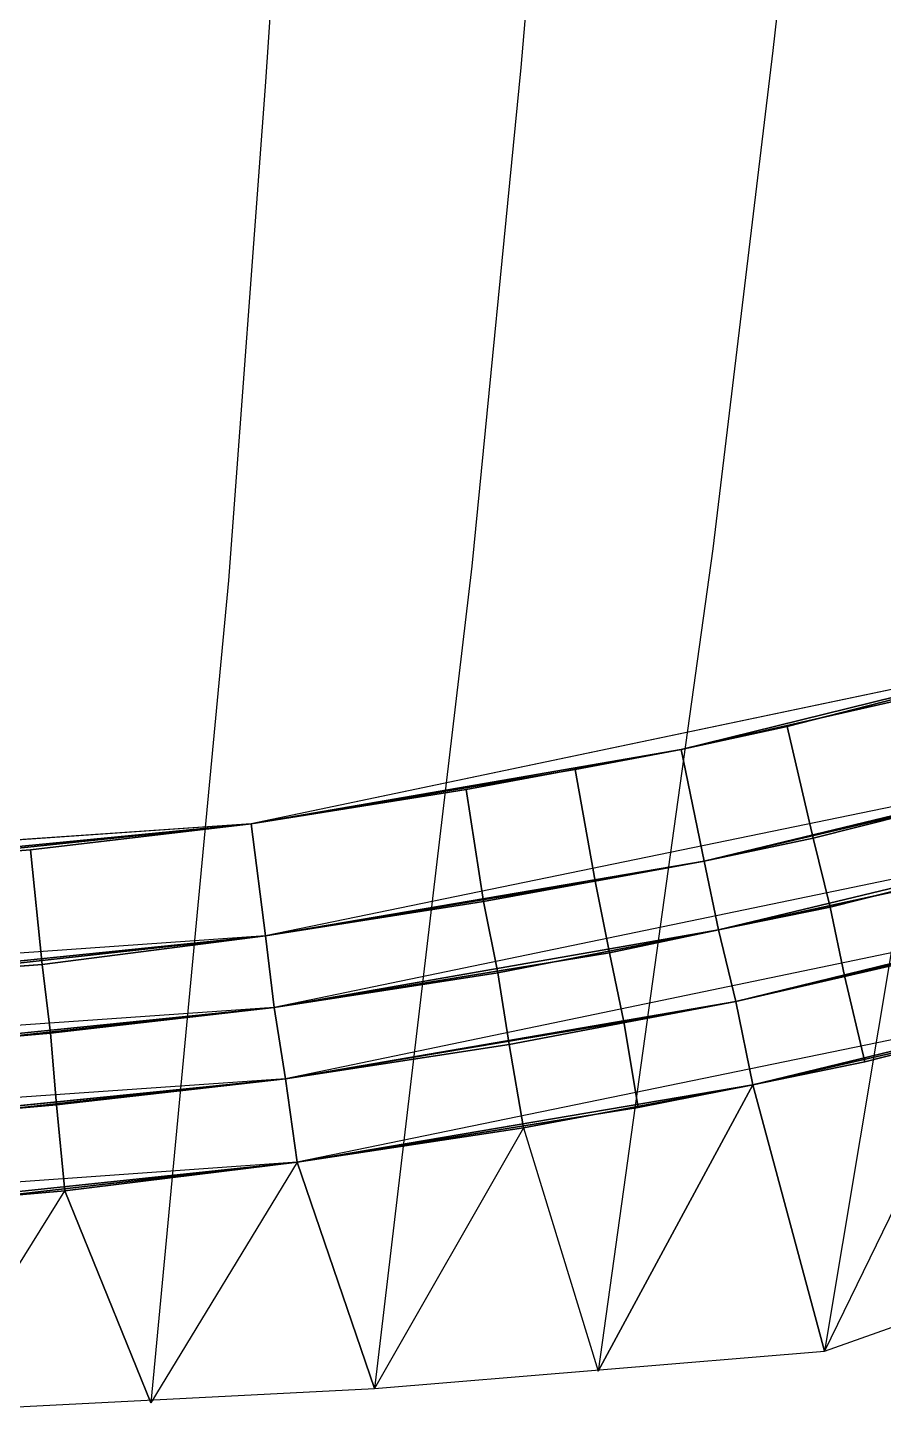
# Model space of a CAD drawing. Extents: x -24.1 to 24.1, y -24.4 to 24.4.
# Drawn here: x 2.29 to 5.275, y -24.32 to -19.491 of the extents above; entities that cross this region are included whole.
import ezdxf

# ---------------------------------------------------------------- set-up
doc = ezdxf.new("R2010")
doc.units = 0
doc.header["$MEASUREMENT"] = 0
for name, color, linetype in [('Concrete bases crown', 7, 'CONTINUOUS'), ('Concrete bases crown bottom', 7, 'CONTINUOUS'), ('Concrete bases crown side1', 7, 'CONTINUOUS'), ('Concrete bases crown side2', 7, 'CONTINUOUS'), ('Concrete bases crown side3', 7, 'CONTINUOUS'), ('Concrete bases crown side4', 7, 'CONTINUOUS'), ('Concrete bases crown top', 7, 'CONTINUOUS'), ('FEA1', 7, 'CONTINUOUS'), ('Mappers', 7, 'CONTINUOUS'), ('SupportsSph', 7, 'CONTINUOUS'), ('TendonPoints1', 7, 'CONTINUOUS'), ('Tendons 1 internal', 7, 'CONTINUOUS'), ('Tendons 2 external', 7, 'CONTINUOUS'), ('Tendons 3 middle', 7, 'CONTINUOUS'), ('UpperTendons', 7, 'CONTINUOUS'), ('UpperTendons Crown', 7, 'CONTINUOUS')]:
    doc.layers.add(name, color=color, linetype=linetype)

msp = doc.modelspace()

# ---------------------------------------------------------------- linework, layer by layer
at = {"layer": 'Concrete bases crown'}
for points in [[(6.07, -21.64, 58.95), (3.07, -22.27, 58.95), (4.57, -22.01, 57.86)], [(6.07, -21.64, 58.95), (4.57, -22.01, 57.86), (4.94, -21.93, 57.58)], [(4.57, -22.01, 54.58), (6.07, -21.64, 54.58), (5.32, -21.84, 55.13)], [(3.07, -22.27, 58.95), (4.2, -22.08, 57.58), (4.57, -22.01, 57.86)], [(3.07, -22.27, 54.58), (4.57, -22.01, 54.58), (3.82, -22.15, 55.13)], [(6.18, -22.03, 58.95), (3.12, -22.66, 58.95), (4.65, -22.4, 57.86)], [(6.18, -22.03, 58.95), (3.12, -22.66, 58.95), (4.65, -22.4, 57.86)], [(6.18, -22.03, 58.95), (4.65, -22.4, 57.86), (5.03, -22.32, 57.58)], [(6.18, -22.03, 58.95), (4.65, -22.4, 57.86), (5.03, -22.32, 57.58)], [(4.65, -22.4, 54.58), (6.18, -22.03, 54.58), (5.42, -22.22, 55.13)], [(4.65, -22.4, 54.58), (6.18, -22.03, 54.58), (5.42, -22.22, 55.13)], [(3.07, -22.27, 58.95), (0, -22.48, 58.95), (1.53, -22.42, 57.86)], [(3.07, -22.27, 58.95), (1.53, -22.42, 57.86), (1.91, -22.39, 57.58)], [(1.53, -22.42, 54.58), (3.07, -22.27, 54.58), (2.3, -22.36, 55.13)], [(6.24, -22.27, 58.95), (3.15, -22.91, 58.95), (4.7, -22.64, 57.86)], [(6.24, -22.27, 58.95), (3.15, -22.91, 58.95), (4.7, -22.64, 57.86)], [(6.24, -22.27, 58.95), (4.7, -22.64, 57.86), (5.09, -22.56, 57.58)], [(6.24, -22.27, 58.95), (4.7, -22.64, 57.86), (5.09, -22.56, 57.58)], [(4.7, -22.64, 54.58), (6.24, -22.27, 54.58), (5.48, -22.47, 55.13)], [(4.7, -22.64, 54.58), (6.24, -22.27, 54.58), (5.48, -22.47, 55.13)], [(3.12, -22.66, 58.95), (4.27, -22.47, 57.58), (4.65, -22.4, 57.86)], [(3.12, -22.66, 58.95), (4.27, -22.47, 57.58), (4.65, -22.4, 57.86)], [(3.12, -22.66, 54.58), (4.65, -22.4, 54.58), (3.88, -22.54, 55.13)], [(3.12, -22.66, 54.58), (4.65, -22.4, 54.58), (3.88, -22.54, 55.13)], [(6.31, -22.51, 58.95), (3.19, -23.16, 58.95), (4.76, -22.89, 57.86)], [(6.31, -22.51, 58.95), (3.19, -23.16, 58.95), (4.76, -22.89, 57.86)], [(6.31, -22.51, 58.95), (4.76, -22.89, 57.86), (5.14, -22.8, 57.58)], [(6.31, -22.51, 58.95), (4.76, -22.89, 57.86), (5.14, -22.8, 57.58)], [(4.76, -22.89, 54.58), (6.31, -22.51, 54.58), (5.54, -22.71, 55.13)], [(4.76, -22.89, 54.58), (6.31, -22.51, 54.58), (5.54, -22.71, 55.13)], [(3.15, -22.91, 58.95), (4.32, -22.72, 57.58), (4.7, -22.64, 57.86)], [(3.15, -22.91, 58.95), (4.32, -22.72, 57.58), (4.7, -22.64, 57.86)], [(3.15, -22.91, 54.58), (4.7, -22.64, 54.58), (3.93, -22.79, 55.13)], [(3.15, -22.91, 54.58), (4.7, -22.64, 54.58), (3.93, -22.79, 55.13)], [(3.12, -22.66, 58.95), (0, -22.88, 58.95), (1.56, -22.82, 57.86)], [(3.12, -22.66, 58.95), (0, -22.88, 58.95), (1.56, -22.82, 57.86)], [(3.12, -22.66, 58.95), (1.56, -22.82, 57.86), (1.95, -22.79, 57.58)], [(3.12, -22.66, 58.95), (1.56, -22.82, 57.86), (1.95, -22.79, 57.58)], [(1.56, -22.82, 54.58), (3.12, -22.66, 54.58), (2.34, -22.76, 55.13)], [(1.56, -22.82, 54.58), (3.12, -22.66, 54.58), (2.34, -22.76, 55.13)], [(6.39, -22.8, 58.95), (3.23, -23.45, 58.95), (4.82, -23.18, 57.86)], [(6.39, -22.8, 58.95), (4.82, -23.18, 57.86), (5.21, -23.1, 57.58)], [(4.82, -23.18, 54.58), (6.39, -22.8, 54.58), (5.61, -23, 55.13)], [(3.19, -23.16, 58.95), (4.37, -22.96, 57.58), (4.76, -22.89, 57.86)], [(3.19, -23.16, 58.95), (4.37, -22.96, 57.58), (4.76, -22.89, 57.86)], [(3.19, -23.16, 54.58), (4.76, -22.89, 54.58), (3.97, -23.04, 55.13)], [(3.19, -23.16, 54.58), (4.76, -22.89, 54.58), (3.97, -23.04, 55.13)], [(3.15, -22.91, 58.95), (0, -23.13, 58.95), (1.58, -23.07, 57.86)], [(3.15, -22.91, 58.95), (0, -23.13, 58.95), (1.58, -23.07, 57.86)], [(3.15, -22.91, 58.95), (1.58, -23.07, 57.86), (1.97, -23.04, 57.58)], [(3.15, -22.91, 58.95), (1.58, -23.07, 57.86), (1.97, -23.04, 57.58)], [(1.58, -23.07, 54.58), (3.15, -22.91, 54.58), (2.37, -23, 55.13)], [(1.58, -23.07, 54.58), (3.15, -22.91, 54.58), (2.37, -23, 55.13)], [(3.19, -23.16, 58.95), (0.01, -23.38, 58.95), (1.6, -23.32, 57.86)], [(3.19, -23.16, 58.95), (0.01, -23.38, 58.95), (1.6, -23.32, 57.86)], [(3.19, -23.16, 58.95), (1.6, -23.32, 57.86), (1.99, -23.29, 57.58)], [(3.19, -23.16, 58.95), (1.6, -23.32, 57.86), (1.99, -23.29, 57.58)], [(1.6, -23.32, 54.58), (3.19, -23.16, 54.58), (2.39, -23.25, 55.13)], [(1.6, -23.32, 54.58), (3.19, -23.16, 54.58), (2.39, -23.25, 55.13)], [(3.23, -23.45, 58.95), (4.42, -23.26, 57.58), (4.82, -23.18, 57.86)], [(3.23, -23.45, 54.58), (4.82, -23.18, 54.58), (4.02, -23.33, 55.13)], [(3.23, -23.45, 58.95), (0.01, -23.68, 58.95), (1.62, -23.62, 57.86)], [(3.23, -23.45, 58.95), (1.62, -23.62, 57.86), (2.01, -23.59, 57.58)], [(1.62, -23.62, 54.58), (3.23, -23.45, 54.58), (2.42, -23.55, 55.13)]]:
    msp.add_3dface(points, dxfattribs=at)
at = {"layer": 'Concrete bases crown bottom'}
for points in [[(6.07, -21.64, 58.95), (4.94, -21.93, 57.58), (6.07, -21.64, 56.77), (7.17, -21.3, 57.58)], [(5.32, -21.84, 56.22), (4.57, -22.01, 55.67), (5.32, -21.84, 55.13), (6.07, -21.64, 55.67)], [(4.94, -21.93, 57.58), (4.57, -22.01, 57.13), (5.32, -21.84, 56.22), (6.07, -21.64, 56.77)], [(6.18, -22.03, 58.95), (5.03, -22.32, 57.58), (6.18, -22.03, 56.77), (7.29, -21.68, 57.58)], [(4.57, -22.01, 55.67), (3.82, -22.15, 55.13), (4.57, -22.01, 54.58), (5.32, -21.84, 55.13)], [(5.32, -21.84, 56.22), (4.57, -22.01, 57.13), (3.82, -22.15, 56.22), (4.57, -22.01, 55.67)], [(6.24, -22.27, 58.95), (5.09, -22.56, 57.58), (6.24, -22.27, 56.77), (7.37, -21.92, 57.58)], [(4.94, -21.93, 57.58), (4.57, -22.01, 57.86), (4.2, -22.08, 57.58), (4.57, -22.01, 57.13)], [(3.82, -22.15, 56.22), (3.07, -22.27, 55.67), (3.82, -22.15, 55.13), (4.57, -22.01, 55.67)], [(4.57, -22.01, 57.13), (4.2, -22.08, 57.58), (3.07, -22.27, 56.77), (3.82, -22.15, 56.22)], [(5.42, -22.22, 56.22), (4.65, -22.4, 55.67), (5.42, -22.22, 55.13), (6.18, -22.03, 55.67)], [(5.03, -22.32, 57.58), (4.65, -22.4, 57.13), (5.42, -22.22, 56.22), (6.18, -22.03, 56.77)], [(3.07, -22.27, 58.95), (1.91, -22.39, 57.58), (3.07, -22.27, 56.77), (4.2, -22.08, 57.58)], [(3.07, -22.27, 55.67), (2.3, -22.36, 55.13), (3.07, -22.27, 54.58), (3.82, -22.15, 55.13)], [(3.07, -22.27, 56.77), (2.3, -22.36, 56.22), (3.07, -22.27, 55.67), (3.82, -22.15, 56.22)], [(6.31, -22.51, 58.95), (5.14, -22.8, 57.58), (6.31, -22.51, 56.77), (7.45, -22.16, 57.58)], [(4.65, -22.4, 55.67), (3.88, -22.54, 55.13), (4.65, -22.4, 54.58), (5.42, -22.22, 55.13)], [(5.42, -22.22, 56.22), (4.65, -22.4, 57.13), (3.88, -22.54, 56.22), (4.65, -22.4, 55.67)], [(2.3, -22.36, 56.22), (1.53, -22.42, 55.67), (2.3, -22.36, 55.13), (3.07, -22.27, 55.67)], [(3.07, -22.27, 56.77), (1.91, -22.39, 57.58), (1.53, -22.42, 57.13), (2.3, -22.36, 56.22)], [(5.48, -22.47, 56.22), (4.7, -22.64, 55.67), (5.48, -22.47, 55.13), (6.24, -22.27, 55.67)], [(5.09, -22.56, 57.58), (4.7, -22.64, 57.13), (5.48, -22.47, 56.22), (6.24, -22.27, 56.77)], [(1.53, -22.42, 55.67), (0.76, -22.46, 55.13), (1.53, -22.42, 54.58), (2.3, -22.36, 55.13)], [(2.3, -22.36, 56.22), (1.53, -22.42, 57.13), (0.76, -22.46, 56.22), (1.53, -22.42, 55.67)], [(5.03, -22.32, 57.58), (4.65, -22.4, 57.86), (4.27, -22.47, 57.58), (4.65, -22.4, 57.13)], [(3.88, -22.54, 56.22), (3.12, -22.66, 55.67), (3.88, -22.54, 55.13), (4.65, -22.4, 55.67)], [(4.65, -22.4, 57.13), (4.27, -22.47, 57.58), (3.12, -22.66, 56.77), (3.88, -22.54, 56.22)], [(3.12, -22.66, 58.95), (1.95, -22.79, 57.58), (3.12, -22.66, 56.77), (4.27, -22.47, 57.58)], [(4.7, -22.64, 55.67), (3.93, -22.79, 55.13), (4.7, -22.64, 54.58), (5.48, -22.47, 55.13)], [(5.48, -22.47, 56.22), (4.7, -22.64, 57.13), (3.93, -22.79, 56.22), (4.7, -22.64, 55.67)], [(3.12, -22.66, 55.67), (2.34, -22.76, 55.13), (3.12, -22.66, 54.58), (3.88, -22.54, 55.13)], [(3.12, -22.66, 56.77), (2.34, -22.76, 56.22), (3.12, -22.66, 55.67), (3.88, -22.54, 56.22)], [(5.54, -22.71, 56.22), (4.76, -22.89, 55.67), (5.54, -22.71, 55.13), (6.31, -22.51, 55.67)], [(5.14, -22.8, 57.58), (4.76, -22.89, 57.13), (5.54, -22.71, 56.22), (6.31, -22.51, 56.77)], [(5.09, -22.56, 57.58), (4.7, -22.64, 57.86), (4.32, -22.72, 57.58), (4.7, -22.64, 57.13)], [(3.93, -22.79, 56.22), (3.15, -22.91, 55.67), (3.93, -22.79, 55.13), (4.7, -22.64, 55.67)], [(4.7, -22.64, 57.13), (4.32, -22.72, 57.58), (3.15, -22.91, 56.77), (3.93, -22.79, 56.22)], [(2.34, -22.76, 56.22), (1.56, -22.82, 55.67), (2.34, -22.76, 55.13), (3.12, -22.66, 55.67)], [(3.12, -22.66, 56.77), (1.95, -22.79, 57.58), (1.56, -22.82, 57.13), (2.34, -22.76, 56.22)], [(3.15, -22.91, 58.95), (1.97, -23.04, 57.58), (3.15, -22.91, 56.77), (4.32, -22.72, 57.58)], [(4.76, -22.89, 55.67), (3.97, -23.04, 55.13), (4.76, -22.89, 54.58), (5.54, -22.71, 55.13)], [(5.54, -22.71, 56.22), (4.76, -22.89, 57.13), (3.97, -23.04, 56.22), (4.76, -22.89, 55.67)], [(1.56, -22.82, 55.67), (0.78, -22.86, 55.13), (1.56, -22.82, 54.58), (2.34, -22.76, 55.13)], [(2.34, -22.76, 56.22), (1.56, -22.82, 57.13), (0.78, -22.86, 56.22), (1.56, -22.82, 55.67)], [(3.15, -22.91, 55.67), (2.37, -23, 55.13), (3.15, -22.91, 54.58), (3.93, -22.79, 55.13)], [(3.15, -22.91, 56.77), (2.37, -23, 56.22), (3.15, -22.91, 55.67), (3.93, -22.79, 56.22)], [(5.14, -22.8, 57.58), (4.76, -22.89, 57.86), (4.37, -22.96, 57.58), (4.76, -22.89, 57.13)], [(3.97, -23.04, 56.22), (3.19, -23.16, 55.67), (3.97, -23.04, 55.13), (4.76, -22.89, 55.67)], [(4.76, -22.89, 57.13), (4.37, -22.96, 57.58), (3.19, -23.16, 56.77), (3.97, -23.04, 56.22)], [(2.37, -23, 56.22), (1.58, -23.07, 55.67), (2.37, -23, 55.13), (3.15, -22.91, 55.67)], [(3.15, -22.91, 56.77), (1.97, -23.04, 57.58), (1.58, -23.07, 57.13), (2.37, -23, 56.22)], [(3.19, -23.16, 58.95), (1.99, -23.29, 57.58), (3.19, -23.16, 56.77), (4.37, -22.96, 57.58)], [(1.58, -23.07, 55.67), (0.79, -23.11, 55.13), (1.58, -23.07, 54.58), (2.37, -23, 55.13)], [(2.37, -23, 56.22), (1.58, -23.07, 57.13), (0.79, -23.11, 56.22), (1.58, -23.07, 55.67)], [(3.19, -23.16, 55.67), (2.39, -23.25, 55.13), (3.19, -23.16, 54.58), (3.97, -23.04, 55.13)], [(3.19, -23.16, 56.77), (2.39, -23.25, 56.22), (3.19, -23.16, 55.67), (3.97, -23.04, 56.22)], [(2.39, -23.25, 56.22), (1.6, -23.32, 55.67), (2.39, -23.25, 55.13), (3.19, -23.16, 55.67)], [(3.19, -23.16, 56.77), (1.99, -23.29, 57.58), (1.6, -23.32, 57.13), (2.39, -23.25, 56.22)], [(1.6, -23.32, 55.67), (0.8, -23.36, 55.13), (1.6, -23.32, 54.58), (2.39, -23.25, 55.13)], [(2.39, -23.25, 56.22), (1.6, -23.32, 57.13), (0.8, -23.36, 56.22), (1.6, -23.32, 55.67)]]:
    msp.add_3dface(points, dxfattribs=at)
at = {"layer": 'Concrete bases crown side1'}
for points in [[(6.07, -21.64, 58.95), (4.94, -21.93, 57.58), (5.03, -22.32, 57.58), (6.18, -22.03, 58.95)], [(5.32, -21.84, 56.22), (4.57, -22.01, 55.67), (4.65, -22.4, 55.67), (5.42, -22.22, 56.22)], [(5.32, -21.84, 56.22), (4.57, -22.01, 57.13), (4.65, -22.4, 57.13), (5.42, -22.22, 56.22)], [(4.94, -21.93, 57.58), (4.57, -22.01, 57.13), (4.65, -22.4, 57.13), (5.03, -22.32, 57.58)], [(4.94, -21.93, 57.58), (4.57, -22.01, 57.86), (4.65, -22.4, 57.86), (5.03, -22.32, 57.58)], [(4.57, -22.01, 55.67), (3.82, -22.15, 55.13), (3.88, -22.54, 55.13), (4.65, -22.4, 55.67)], [(4.57, -22.01, 57.13), (4.2, -22.08, 57.58), (4.27, -22.47, 57.58), (4.65, -22.4, 57.13)], [(6.18, -22.03, 58.95), (5.03, -22.32, 57.58), (5.09, -22.56, 57.58), (6.24, -22.27, 58.95)], [(3.82, -22.15, 56.22), (3.07, -22.27, 55.67), (3.12, -22.66, 55.67), (3.88, -22.54, 56.22)], [(5.42, -22.22, 56.22), (4.65, -22.4, 55.67), (4.7, -22.64, 55.67), (5.48, -22.47, 56.22)], [(5.42, -22.22, 56.22), (4.65, -22.4, 57.13), (4.7, -22.64, 57.13), (5.48, -22.47, 56.22)], [(3.07, -22.27, 56.77), (1.91, -22.39, 57.58), (1.95, -22.79, 57.58), (3.12, -22.66, 56.77)], [(3.07, -22.27, 58.95), (1.91, -22.39, 57.58), (1.95, -22.79, 57.58), (3.12, -22.66, 58.95)], [(3.07, -22.27, 55.67), (2.3, -22.36, 55.13), (2.34, -22.76, 55.13), (3.12, -22.66, 55.67)], [(3.07, -22.27, 56.77), (2.3, -22.36, 56.22), (2.34, -22.76, 56.22), (3.12, -22.66, 56.77)], [(6.24, -22.27, 58.95), (5.09, -22.56, 57.58), (5.14, -22.8, 57.58), (6.31, -22.51, 58.95)], [(2.3, -22.36, 56.22), (1.53, -22.42, 55.67), (1.56, -22.82, 55.67), (2.34, -22.76, 56.22)], [(2.3, -22.36, 56.22), (1.53, -22.42, 57.13), (1.56, -22.82, 57.13), (2.34, -22.76, 56.22)], [(5.03, -22.32, 57.58), (4.65, -22.4, 57.13), (4.7, -22.64, 57.13), (5.09, -22.56, 57.58)], [(5.03, -22.32, 57.58), (4.65, -22.4, 57.86), (4.7, -22.64, 57.86), (5.09, -22.56, 57.58)], [(4.65, -22.4, 55.67), (3.88, -22.54, 55.13), (3.93, -22.79, 55.13), (4.7, -22.64, 55.67)], [(4.65, -22.4, 57.13), (4.27, -22.47, 57.58), (4.32, -22.72, 57.58), (4.7, -22.64, 57.13)], [(5.48, -22.47, 56.22), (4.7, -22.64, 55.67), (4.76, -22.89, 55.67), (5.54, -22.71, 56.22)], [(5.48, -22.47, 56.22), (4.7, -22.64, 57.13), (4.76, -22.89, 57.13), (5.54, -22.71, 56.22)], [(3.88, -22.54, 56.22), (3.12, -22.66, 55.67), (3.15, -22.91, 55.67), (3.93, -22.79, 56.22)], [(6.31, -22.51, 58.95), (5.14, -22.8, 57.58), (5.21, -23.1, 57.58), (6.39, -22.8, 58.95)], [(5.09, -22.56, 57.58), (4.7, -22.64, 57.13), (4.76, -22.89, 57.13), (5.14, -22.8, 57.58)], [(5.09, -22.56, 57.58), (4.7, -22.64, 57.86), (4.76, -22.89, 57.86), (5.14, -22.8, 57.58)], [(4.7, -22.64, 55.67), (3.93, -22.79, 55.13), (3.97, -23.04, 55.13), (4.76, -22.89, 55.67)], [(4.7, -22.64, 57.13), (4.32, -22.72, 57.58), (4.37, -22.96, 57.58), (4.76, -22.89, 57.13)], [(3.12, -22.66, 56.77), (1.95, -22.79, 57.58), (1.97, -23.04, 57.58), (3.15, -22.91, 56.77)], [(3.12, -22.66, 58.95), (1.95, -22.79, 57.58), (1.97, -23.04, 57.58), (3.15, -22.91, 58.95)], [(3.12, -22.66, 55.67), (2.34, -22.76, 55.13), (2.37, -23, 55.13), (3.15, -22.91, 55.67)], [(3.12, -22.66, 56.77), (2.34, -22.76, 56.22), (2.37, -23, 56.22), (3.15, -22.91, 56.77)], [(5.54, -22.71, 56.22), (4.76, -22.89, 55.67), (4.82, -23.18, 55.67), (5.61, -23, 56.22)], [(5.54, -22.71, 56.22), (4.76, -22.89, 57.13), (4.82, -23.18, 57.13), (5.61, -23, 56.22)], [(2.34, -22.76, 56.22), (1.56, -22.82, 55.67), (1.58, -23.07, 55.67), (2.37, -23, 56.22)], [(2.34, -22.76, 56.22), (1.56, -22.82, 57.13), (1.58, -23.07, 57.13), (2.37, -23, 56.22)], [(3.93, -22.79, 56.22), (3.15, -22.91, 55.67), (3.19, -23.16, 55.67), (3.97, -23.04, 56.22)], [(5.14, -22.8, 57.58), (4.76, -22.89, 57.13), (4.82, -23.18, 57.13), (5.21, -23.1, 57.58)], [(5.14, -22.8, 57.58), (4.76, -22.89, 57.86), (4.82, -23.18, 57.86), (5.21, -23.1, 57.58)], [(4.76, -22.89, 55.67), (3.97, -23.04, 55.13), (4.02, -23.33, 55.13), (4.82, -23.18, 55.67)], [(4.76, -22.89, 57.13), (4.37, -22.96, 57.58), (4.42, -23.26, 57.58), (4.82, -23.18, 57.13)], [(3.15, -22.91, 56.77), (1.97, -23.04, 57.58), (1.99, -23.29, 57.58), (3.19, -23.16, 56.77)], [(3.15, -22.91, 58.95), (1.97, -23.04, 57.58), (1.99, -23.29, 57.58), (3.19, -23.16, 58.95)], [(3.15, -22.91, 55.67), (2.37, -23, 55.13), (2.39, -23.25, 55.13), (3.19, -23.16, 55.67)], [(3.15, -22.91, 56.77), (2.37, -23, 56.22), (2.39, -23.25, 56.22), (3.19, -23.16, 56.77)], [(2.37, -23, 56.22), (1.58, -23.07, 55.67), (1.6, -23.32, 55.67), (2.39, -23.25, 56.22)], [(2.37, -23, 56.22), (1.58, -23.07, 57.13), (1.6, -23.32, 57.13), (2.39, -23.25, 56.22)], [(3.97, -23.04, 56.22), (3.19, -23.16, 55.67), (3.23, -23.45, 55.67), (4.02, -23.33, 56.22)], [(3.19, -23.16, 56.77), (1.99, -23.29, 57.58), (2.01, -23.59, 57.58), (3.23, -23.45, 56.77)], [(3.19, -23.16, 58.95), (1.99, -23.29, 57.58), (2.01, -23.59, 57.58), (3.23, -23.45, 58.95)], [(3.19, -23.16, 55.67), (2.39, -23.25, 55.13), (2.42, -23.55, 55.13), (3.23, -23.45, 55.67)], [(3.19, -23.16, 56.77), (2.39, -23.25, 56.22), (2.42, -23.55, 56.22), (3.23, -23.45, 56.77)], [(2.39, -23.25, 56.22), (1.6, -23.32, 55.67), (1.62, -23.62, 55.67), (2.42, -23.55, 56.22)], [(2.39, -23.25, 56.22), (1.6, -23.32, 57.13), (1.62, -23.62, 57.13), (2.42, -23.55, 56.22)]]:
    msp.add_3dface(points, dxfattribs=at)
at = {"layer": 'Concrete bases crown side2'}
for points in [[(4.94, -21.93, 57.58), (6.07, -21.64, 56.77), (6.18, -22.03, 56.77), (5.03, -22.32, 57.58)], [(4.57, -22.01, 55.67), (5.32, -21.84, 55.13), (5.42, -22.22, 55.13), (4.65, -22.4, 55.67)], [(4.57, -22.01, 57.13), (5.32, -21.84, 56.22), (5.42, -22.22, 56.22), (4.65, -22.4, 57.13)], [(3.82, -22.15, 55.13), (4.57, -22.01, 54.58), (4.65, -22.4, 54.58), (3.88, -22.54, 55.13)], [(4.57, -22.01, 57.13), (3.82, -22.15, 56.22), (3.88, -22.54, 56.22), (4.65, -22.4, 57.13)], [(4.57, -22.01, 57.86), (4.2, -22.08, 57.58), (4.27, -22.47, 57.58), (4.65, -22.4, 57.86)], [(5.03, -22.32, 57.58), (6.18, -22.03, 56.77), (6.24, -22.27, 56.77), (5.09, -22.56, 57.58)], [(4.2, -22.08, 57.58), (3.07, -22.27, 56.77), (3.12, -22.66, 56.77), (4.27, -22.47, 57.58)], [(3.07, -22.27, 55.67), (3.82, -22.15, 55.13), (3.88, -22.54, 55.13), (3.12, -22.66, 55.67)], [(4.65, -22.4, 55.67), (5.42, -22.22, 55.13), (5.48, -22.47, 55.13), (4.7, -22.64, 55.67)], [(4.65, -22.4, 57.13), (5.42, -22.22, 56.22), (5.48, -22.47, 56.22), (4.7, -22.64, 57.13)], [(1.91, -22.39, 57.58), (3.07, -22.27, 56.77), (3.12, -22.66, 56.77), (1.95, -22.79, 57.58)], [(2.3, -22.36, 55.13), (3.07, -22.27, 54.58), (3.12, -22.66, 54.58), (2.34, -22.76, 55.13)], [(2.3, -22.36, 56.22), (3.07, -22.27, 55.67), (3.12, -22.66, 55.67), (2.34, -22.76, 56.22)], [(5.09, -22.56, 57.58), (6.24, -22.27, 56.77), (6.31, -22.51, 56.77), (5.14, -22.8, 57.58)], [(1.53, -22.42, 55.67), (2.3, -22.36, 55.13), (2.34, -22.76, 55.13), (1.56, -22.82, 55.67)], [(3.88, -22.54, 55.13), (4.65, -22.4, 54.58), (4.7, -22.64, 54.58), (3.93, -22.79, 55.13)], [(4.65, -22.4, 57.13), (3.88, -22.54, 56.22), (3.93, -22.79, 56.22), (4.7, -22.64, 57.13)], [(4.65, -22.4, 57.86), (4.27, -22.47, 57.58), (4.32, -22.72, 57.58), (4.7, -22.64, 57.86)], [(4.27, -22.47, 57.58), (3.12, -22.66, 56.77), (3.15, -22.91, 56.77), (4.32, -22.72, 57.58)], [(4.7, -22.64, 55.67), (5.48, -22.47, 55.13), (5.54, -22.71, 55.13), (4.76, -22.89, 55.67)], [(4.7, -22.64, 57.13), (5.48, -22.47, 56.22), (5.54, -22.71, 56.22), (4.76, -22.89, 57.13)], [(3.12, -22.66, 55.67), (3.88, -22.54, 55.13), (3.93, -22.79, 55.13), (3.15, -22.91, 55.67)], [(5.14, -22.8, 57.58), (6.31, -22.51, 56.77), (6.39, -22.8, 56.77), (5.21, -23.1, 57.58)], [(3.93, -22.79, 55.13), (4.7, -22.64, 54.58), (4.76, -22.89, 54.58), (3.97, -23.04, 55.13)], [(4.7, -22.64, 57.13), (3.93, -22.79, 56.22), (3.97, -23.04, 56.22), (4.76, -22.89, 57.13)], [(4.7, -22.64, 57.86), (4.32, -22.72, 57.58), (4.37, -22.96, 57.58), (4.76, -22.89, 57.86)], [(1.95, -22.79, 57.58), (3.12, -22.66, 56.77), (3.15, -22.91, 56.77), (1.97, -23.04, 57.58)], [(2.34, -22.76, 55.13), (3.12, -22.66, 54.58), (3.15, -22.91, 54.58), (2.37, -23, 55.13)], [(2.34, -22.76, 56.22), (3.12, -22.66, 55.67), (3.15, -22.91, 55.67), (2.37, -23, 56.22)], [(4.32, -22.72, 57.58), (3.15, -22.91, 56.77), (3.19, -23.16, 56.77), (4.37, -22.96, 57.58)], [(4.76, -22.89, 55.67), (5.54, -22.71, 55.13), (5.61, -23, 55.13), (4.82, -23.18, 55.67)], [(4.76, -22.89, 57.13), (5.54, -22.71, 56.22), (5.61, -23, 56.22), (4.82, -23.18, 57.13)], [(1.56, -22.82, 55.67), (2.34, -22.76, 55.13), (2.37, -23, 55.13), (1.58, -23.07, 55.67)], [(3.15, -22.91, 55.67), (3.93, -22.79, 55.13), (3.97, -23.04, 55.13), (3.19, -23.16, 55.67)], [(3.97, -23.04, 55.13), (4.76, -22.89, 54.58), (4.82, -23.18, 54.58), (4.02, -23.33, 55.13)], [(4.76, -22.89, 57.13), (3.97, -23.04, 56.22), (4.02, -23.33, 56.22), (4.82, -23.18, 57.13)], [(4.76, -22.89, 57.86), (4.37, -22.96, 57.58), (4.42, -23.26, 57.58), (4.82, -23.18, 57.86)], [(1.97, -23.04, 57.58), (3.15, -22.91, 56.77), (3.19, -23.16, 56.77), (1.99, -23.29, 57.58)], [(2.37, -23, 55.13), (3.15, -22.91, 54.58), (3.19, -23.16, 54.58), (2.39, -23.25, 55.13)], [(2.37, -23, 56.22), (3.15, -22.91, 55.67), (3.19, -23.16, 55.67), (2.39, -23.25, 56.22)], [(4.37, -22.96, 57.58), (3.19, -23.16, 56.77), (3.23, -23.45, 56.77), (4.42, -23.26, 57.58)], [(1.58, -23.07, 55.67), (2.37, -23, 55.13), (2.39, -23.25, 55.13), (1.6, -23.32, 55.67)], [(3.19, -23.16, 55.67), (3.97, -23.04, 55.13), (4.02, -23.33, 55.13), (3.23, -23.45, 55.67)], [(1.99, -23.29, 57.58), (3.19, -23.16, 56.77), (3.23, -23.45, 56.77), (2.01, -23.59, 57.58)], [(2.39, -23.25, 55.13), (3.19, -23.16, 54.58), (3.23, -23.45, 54.58), (2.42, -23.55, 55.13)], [(2.39, -23.25, 56.22), (3.19, -23.16, 55.67), (3.23, -23.45, 55.67), (2.42, -23.55, 56.22)], [(1.6, -23.32, 55.67), (2.39, -23.25, 55.13), (2.42, -23.55, 55.13), (1.62, -23.62, 55.67)]]:
    msp.add_3dface(points, dxfattribs=at)
at = {"layer": 'Concrete bases crown side3'}
for points in [[(4.57, -22.01, 54.58), (5.32, -21.84, 55.13), (5.42, -22.22, 55.13), (4.65, -22.4, 54.58)], [(3.82, -22.15, 55.13), (4.57, -22.01, 55.67), (4.65, -22.4, 55.67), (3.88, -22.54, 55.13)], [(3.82, -22.15, 56.22), (4.57, -22.01, 55.67), (4.65, -22.4, 55.67), (3.88, -22.54, 56.22)], [(4.2, -22.08, 57.58), (4.57, -22.01, 57.13), (4.65, -22.4, 57.13), (4.27, -22.47, 57.58)], [(3.07, -22.27, 56.77), (4.2, -22.08, 57.58), (4.27, -22.47, 57.58), (3.12, -22.66, 56.77)], [(3.07, -22.27, 54.58), (3.82, -22.15, 55.13), (3.88, -22.54, 55.13), (3.12, -22.66, 54.58)], [(3.07, -22.27, 55.67), (3.82, -22.15, 56.22), (3.88, -22.54, 56.22), (3.12, -22.66, 55.67)], [(3.07, -22.27, 56.77), (3.82, -22.15, 56.22), (3.88, -22.54, 56.22), (3.12, -22.66, 56.77)], [(4.65, -22.4, 54.58), (5.42, -22.22, 55.13), (5.48, -22.47, 55.13), (4.7, -22.64, 54.58)], [(2.3, -22.36, 55.13), (3.07, -22.27, 55.67), (3.12, -22.66, 55.67), (2.34, -22.76, 55.13)], [(1.53, -22.42, 54.58), (2.3, -22.36, 55.13), (2.34, -22.76, 55.13), (1.56, -22.82, 54.58)], [(1.53, -22.42, 57.13), (2.3, -22.36, 56.22), (2.34, -22.76, 56.22), (1.56, -22.82, 57.13)], [(3.88, -22.54, 55.13), (4.65, -22.4, 55.67), (4.7, -22.64, 55.67), (3.93, -22.79, 55.13)], [(3.88, -22.54, 56.22), (4.65, -22.4, 55.67), (4.7, -22.64, 55.67), (3.93, -22.79, 56.22)], [(4.27, -22.47, 57.58), (4.65, -22.4, 57.13), (4.7, -22.64, 57.13), (4.32, -22.72, 57.58)], [(3.12, -22.66, 56.77), (4.27, -22.47, 57.58), (4.32, -22.72, 57.58), (3.15, -22.91, 56.77)], [(4.7, -22.64, 54.58), (5.48, -22.47, 55.13), (5.54, -22.71, 55.13), (4.76, -22.89, 54.58)], [(3.12, -22.66, 54.58), (3.88, -22.54, 55.13), (3.93, -22.79, 55.13), (3.15, -22.91, 54.58)], [(3.12, -22.66, 55.67), (3.88, -22.54, 56.22), (3.93, -22.79, 56.22), (3.15, -22.91, 55.67)], [(3.12, -22.66, 56.77), (3.88, -22.54, 56.22), (3.93, -22.79, 56.22), (3.15, -22.91, 56.77)], [(3.93, -22.79, 55.13), (4.7, -22.64, 55.67), (4.76, -22.89, 55.67), (3.97, -23.04, 55.13)], [(3.93, -22.79, 56.22), (4.7, -22.64, 55.67), (4.76, -22.89, 55.67), (3.97, -23.04, 56.22)], [(4.32, -22.72, 57.58), (4.7, -22.64, 57.13), (4.76, -22.89, 57.13), (4.37, -22.96, 57.58)], [(2.34, -22.76, 55.13), (3.12, -22.66, 55.67), (3.15, -22.91, 55.67), (2.37, -23, 55.13)], [(3.15, -22.91, 56.77), (4.32, -22.72, 57.58), (4.37, -22.96, 57.58), (3.19, -23.16, 56.77)], [(4.76, -22.89, 54.58), (5.54, -22.71, 55.13), (5.61, -23, 55.13), (4.82, -23.18, 54.58)], [(1.56, -22.82, 54.58), (2.34, -22.76, 55.13), (2.37, -23, 55.13), (1.58, -23.07, 54.58)], [(1.56, -22.82, 57.13), (2.34, -22.76, 56.22), (2.37, -23, 56.22), (1.58, -23.07, 57.13)], [(3.15, -22.91, 54.58), (3.93, -22.79, 55.13), (3.97, -23.04, 55.13), (3.19, -23.16, 54.58)], [(3.15, -22.91, 55.67), (3.93, -22.79, 56.22), (3.97, -23.04, 56.22), (3.19, -23.16, 55.67)], [(3.15, -22.91, 56.77), (3.93, -22.79, 56.22), (3.97, -23.04, 56.22), (3.19, -23.16, 56.77)], [(3.97, -23.04, 55.13), (4.76, -22.89, 55.67), (4.82, -23.18, 55.67), (4.02, -23.33, 55.13)], [(3.97, -23.04, 56.22), (4.76, -22.89, 55.67), (4.82, -23.18, 55.67), (4.02, -23.33, 56.22)], [(4.37, -22.96, 57.58), (4.76, -22.89, 57.13), (4.82, -23.18, 57.13), (4.42, -23.26, 57.58)], [(2.37, -23, 55.13), (3.15, -22.91, 55.67), (3.19, -23.16, 55.67), (2.39, -23.25, 55.13)], [(3.19, -23.16, 56.77), (4.37, -22.96, 57.58), (4.42, -23.26, 57.58), (3.23, -23.45, 56.77)], [(1.58, -23.07, 54.58), (2.37, -23, 55.13), (2.39, -23.25, 55.13), (1.6, -23.32, 54.58)], [(1.58, -23.07, 57.13), (2.37, -23, 56.22), (2.39, -23.25, 56.22), (1.6, -23.32, 57.13)], [(3.19, -23.16, 54.58), (3.97, -23.04, 55.13), (4.02, -23.33, 55.13), (3.23, -23.45, 54.58)], [(3.19, -23.16, 55.67), (3.97, -23.04, 56.22), (4.02, -23.33, 56.22), (3.23, -23.45, 55.67)], [(3.19, -23.16, 56.77), (3.97, -23.04, 56.22), (4.02, -23.33, 56.22), (3.23, -23.45, 56.77)], [(2.39, -23.25, 55.13), (3.19, -23.16, 55.67), (3.23, -23.45, 55.67), (2.42, -23.55, 55.13)], [(1.6, -23.32, 54.58), (2.39, -23.25, 55.13), (2.42, -23.55, 55.13), (1.62, -23.62, 54.58)], [(1.6, -23.32, 57.13), (2.39, -23.25, 56.22), (2.42, -23.55, 56.22), (1.62, -23.62, 57.13)]]:
    msp.add_3dface(points, dxfattribs=at)
at = {"layer": 'Concrete bases crown side4'}
for points in [[(6.07, -21.64, 56.77), (4.94, -21.93, 57.58), (5.03, -22.32, 57.58), (6.18, -22.03, 56.77)], [(5.32, -21.84, 55.13), (4.57, -22.01, 55.67), (4.65, -22.4, 55.67), (5.42, -22.22, 55.13)], [(4.57, -22.01, 55.67), (5.32, -21.84, 56.22), (5.42, -22.22, 56.22), (4.65, -22.4, 55.67)], [(4.57, -22.01, 57.13), (4.94, -21.93, 57.58), (5.03, -22.32, 57.58), (4.65, -22.4, 57.13)], [(4.57, -22.01, 55.67), (3.82, -22.15, 56.22), (3.88, -22.54, 56.22), (4.65, -22.4, 55.67)], [(3.82, -22.15, 56.22), (4.57, -22.01, 57.13), (4.65, -22.4, 57.13), (3.88, -22.54, 56.22)], [(6.18, -22.03, 56.77), (5.03, -22.32, 57.58), (5.09, -22.56, 57.58), (6.24, -22.27, 56.77)], [(4.2, -22.08, 57.58), (3.07, -22.27, 58.95), (3.12, -22.66, 58.95), (4.27, -22.47, 57.58)], [(3.82, -22.15, 55.13), (3.07, -22.27, 55.67), (3.12, -22.66, 55.67), (3.88, -22.54, 55.13)], [(3.82, -22.15, 56.22), (3.07, -22.27, 56.77), (3.12, -22.66, 56.77), (3.88, -22.54, 56.22)], [(5.42, -22.22, 55.13), (4.65, -22.4, 55.67), (4.7, -22.64, 55.67), (5.48, -22.47, 55.13)], [(4.65, -22.4, 55.67), (5.42, -22.22, 56.22), (5.48, -22.47, 56.22), (4.7, -22.64, 55.67)], [(3.07, -22.27, 55.67), (2.3, -22.36, 56.22), (2.34, -22.76, 56.22), (3.12, -22.66, 55.67)], [(2.3, -22.36, 56.22), (3.07, -22.27, 56.77), (3.12, -22.66, 56.77), (2.34, -22.76, 56.22)], [(6.24, -22.27, 56.77), (5.09, -22.56, 57.58), (5.14, -22.8, 57.58), (6.31, -22.51, 56.77)], [(2.3, -22.36, 55.13), (1.53, -22.42, 55.67), (1.56, -22.82, 55.67), (2.34, -22.76, 55.13)], [(1.53, -22.42, 55.67), (2.3, -22.36, 56.22), (2.34, -22.76, 56.22), (1.56, -22.82, 55.67)], [(4.65, -22.4, 57.13), (5.03, -22.32, 57.58), (5.09, -22.56, 57.58), (4.7, -22.64, 57.13)], [(4.65, -22.4, 55.67), (3.88, -22.54, 56.22), (3.93, -22.79, 56.22), (4.7, -22.64, 55.67)], [(3.88, -22.54, 56.22), (4.65, -22.4, 57.13), (4.7, -22.64, 57.13), (3.93, -22.79, 56.22)], [(4.27, -22.47, 57.58), (3.12, -22.66, 58.95), (3.15, -22.91, 58.95), (4.32, -22.72, 57.58)], [(5.48, -22.47, 55.13), (4.7, -22.64, 55.67), (4.76, -22.89, 55.67), (5.54, -22.71, 55.13)], [(4.7, -22.64, 55.67), (5.48, -22.47, 56.22), (5.54, -22.71, 56.22), (4.76, -22.89, 55.67)], [(3.88, -22.54, 55.13), (3.12, -22.66, 55.67), (3.15, -22.91, 55.67), (3.93, -22.79, 55.13)], [(3.88, -22.54, 56.22), (3.12, -22.66, 56.77), (3.15, -22.91, 56.77), (3.93, -22.79, 56.22)], [(6.31, -22.51, 56.77), (5.14, -22.8, 57.58), (5.21, -23.1, 57.58), (6.39, -22.8, 56.77)], [(4.7, -22.64, 57.13), (5.09, -22.56, 57.58), (5.14, -22.8, 57.58), (4.76, -22.89, 57.13)], [(4.7, -22.64, 55.67), (3.93, -22.79, 56.22), (3.97, -23.04, 56.22), (4.76, -22.89, 55.67)], [(3.93, -22.79, 56.22), (4.7, -22.64, 57.13), (4.76, -22.89, 57.13), (3.97, -23.04, 56.22)], [(3.12, -22.66, 55.67), (2.34, -22.76, 56.22), (2.37, -23, 56.22), (3.15, -22.91, 55.67)], [(2.34, -22.76, 56.22), (3.12, -22.66, 56.77), (3.15, -22.91, 56.77), (2.37, -23, 56.22)], [(4.32, -22.72, 57.58), (3.15, -22.91, 58.95), (3.19, -23.16, 58.95), (4.37, -22.96, 57.58)], [(5.54, -22.71, 55.13), (4.76, -22.89, 55.67), (4.82, -23.18, 55.67), (5.61, -23, 55.13)], [(4.76, -22.89, 55.67), (5.54, -22.71, 56.22), (5.61, -23, 56.22), (4.82, -23.18, 55.67)], [(2.34, -22.76, 55.13), (1.56, -22.82, 55.67), (1.58, -23.07, 55.67), (2.37, -23, 55.13)], [(1.56, -22.82, 55.67), (2.34, -22.76, 56.22), (2.37, -23, 56.22), (1.58, -23.07, 55.67)], [(3.93, -22.79, 55.13), (3.15, -22.91, 55.67), (3.19, -23.16, 55.67), (3.97, -23.04, 55.13)], [(3.93, -22.79, 56.22), (3.15, -22.91, 56.77), (3.19, -23.16, 56.77), (3.97, -23.04, 56.22)], [(4.76, -22.89, 57.13), (5.14, -22.8, 57.58), (5.21, -23.1, 57.58), (4.82, -23.18, 57.13)], [(4.76, -22.89, 55.67), (3.97, -23.04, 56.22), (4.02, -23.33, 56.22), (4.82, -23.18, 55.67)], [(3.97, -23.04, 56.22), (4.76, -22.89, 57.13), (4.82, -23.18, 57.13), (4.02, -23.33, 56.22)], [(3.15, -22.91, 55.67), (2.37, -23, 56.22), (2.39, -23.25, 56.22), (3.19, -23.16, 55.67)], [(2.37, -23, 56.22), (3.15, -22.91, 56.77), (3.19, -23.16, 56.77), (2.39, -23.25, 56.22)], [(4.37, -22.96, 57.58), (3.19, -23.16, 58.95), (3.23, -23.45, 58.95), (4.42, -23.26, 57.58)], [(2.37, -23, 55.13), (1.58, -23.07, 55.67), (1.6, -23.32, 55.67), (2.39, -23.25, 55.13)], [(1.58, -23.07, 55.67), (2.37, -23, 56.22), (2.39, -23.25, 56.22), (1.6, -23.32, 55.67)], [(3.97, -23.04, 55.13), (3.19, -23.16, 55.67), (3.23, -23.45, 55.67), (4.02, -23.33, 55.13)], [(3.97, -23.04, 56.22), (3.19, -23.16, 56.77), (3.23, -23.45, 56.77), (4.02, -23.33, 56.22)], [(3.19, -23.16, 55.67), (2.39, -23.25, 56.22), (2.42, -23.55, 56.22), (3.23, -23.45, 55.67)], [(2.39, -23.25, 56.22), (3.19, -23.16, 56.77), (3.23, -23.45, 56.77), (2.42, -23.55, 56.22)], [(2.39, -23.25, 55.13), (1.6, -23.32, 55.67), (1.62, -23.62, 55.67), (2.42, -23.55, 55.13)], [(1.6, -23.32, 55.67), (2.39, -23.25, 56.22), (2.42, -23.55, 56.22), (1.62, -23.62, 55.67)]]:
    msp.add_3dface(points, dxfattribs=at)
at = {"layer": 'Concrete bases crown top'}
for points in [[(6.18, -22.03, 58.95), (5.03, -22.32, 57.58), (6.18, -22.03, 56.77), (7.29, -21.68, 57.58)], [(6.24, -22.27, 58.95), (5.09, -22.56, 57.58), (6.24, -22.27, 56.77), (7.37, -21.92, 57.58)], [(5.42, -22.22, 56.22), (4.65, -22.4, 55.67), (5.42, -22.22, 55.13), (6.18, -22.03, 55.67)], [(5.03, -22.32, 57.58), (4.65, -22.4, 57.13), (5.42, -22.22, 56.22), (6.18, -22.03, 56.77)], [(6.31, -22.51, 58.95), (5.14, -22.8, 57.58), (6.31, -22.51, 56.77), (7.45, -22.16, 57.58)], [(4.65, -22.4, 55.67), (3.88, -22.54, 55.13), (4.65, -22.4, 54.58), (5.42, -22.22, 55.13)], [(5.42, -22.22, 56.22), (4.65, -22.4, 57.13), (3.88, -22.54, 56.22), (4.65, -22.4, 55.67)], [(5.48, -22.47, 56.22), (4.7, -22.64, 55.67), (5.48, -22.47, 55.13), (6.24, -22.27, 55.67)], [(5.09, -22.56, 57.58), (4.7, -22.64, 57.13), (5.48, -22.47, 56.22), (6.24, -22.27, 56.77)], [(5.03, -22.32, 57.58), (4.65, -22.4, 57.86), (4.27, -22.47, 57.58), (4.65, -22.4, 57.13)], [(3.88, -22.54, 56.22), (3.12, -22.66, 55.67), (3.88, -22.54, 55.13), (4.65, -22.4, 55.67)], [(4.65, -22.4, 57.13), (4.27, -22.47, 57.58), (3.12, -22.66, 56.77), (3.88, -22.54, 56.22)], [(6.39, -22.8, 58.95), (5.21, -23.1, 57.58), (6.39, -22.8, 56.77), (7.55, -22.44, 57.58)], [(3.12, -22.66, 58.95), (1.95, -22.79, 57.58), (3.12, -22.66, 56.77), (4.27, -22.47, 57.58)], [(4.7, -22.64, 55.67), (3.93, -22.79, 55.13), (4.7, -22.64, 54.58), (5.48, -22.47, 55.13)], [(5.48, -22.47, 56.22), (4.7, -22.64, 57.13), (3.93, -22.79, 56.22), (4.7, -22.64, 55.67)], [(3.12, -22.66, 55.67), (2.34, -22.76, 55.13), (3.12, -22.66, 54.58), (3.88, -22.54, 55.13)], [(3.12, -22.66, 56.77), (2.34, -22.76, 56.22), (3.12, -22.66, 55.67), (3.88, -22.54, 56.22)], [(5.54, -22.71, 56.22), (4.76, -22.89, 55.67), (5.54, -22.71, 55.13), (6.31, -22.51, 55.67)], [(5.14, -22.8, 57.58), (4.76, -22.89, 57.13), (5.54, -22.71, 56.22), (6.31, -22.51, 56.77)], [(5.09, -22.56, 57.58), (4.7, -22.64, 57.86), (4.32, -22.72, 57.58), (4.7, -22.64, 57.13)], [(3.93, -22.79, 56.22), (3.15, -22.91, 55.67), (3.93, -22.79, 55.13), (4.7, -22.64, 55.67)], [(4.7, -22.64, 57.13), (4.32, -22.72, 57.58), (3.15, -22.91, 56.77), (3.93, -22.79, 56.22)], [(2.34, -22.76, 56.22), (1.56, -22.82, 55.67), (2.34, -22.76, 55.13), (3.12, -22.66, 55.67)], [(3.12, -22.66, 56.77), (1.95, -22.79, 57.58), (1.56, -22.82, 57.13), (2.34, -22.76, 56.22)], [(3.15, -22.91, 58.95), (1.97, -23.04, 57.58), (3.15, -22.91, 56.77), (4.32, -22.72, 57.58)], [(4.76, -22.89, 55.67), (3.97, -23.04, 55.13), (4.76, -22.89, 54.58), (5.54, -22.71, 55.13)], [(5.54, -22.71, 56.22), (4.76, -22.89, 57.13), (3.97, -23.04, 56.22), (4.76, -22.89, 55.67)], [(1.56, -22.82, 55.67), (0.78, -22.86, 55.13), (1.56, -22.82, 54.58), (2.34, -22.76, 55.13)], [(2.34, -22.76, 56.22), (1.56, -22.82, 57.13), (0.78, -22.86, 56.22), (1.56, -22.82, 55.67)], [(3.15, -22.91, 55.67), (2.37, -23, 55.13), (3.15, -22.91, 54.58), (3.93, -22.79, 55.13)], [(3.15, -22.91, 56.77), (2.37, -23, 56.22), (3.15, -22.91, 55.67), (3.93, -22.79, 56.22)], [(5.14, -22.8, 57.58), (4.76, -22.89, 57.86), (4.37, -22.96, 57.58), (4.76, -22.89, 57.13)], [(5.61, -23, 56.22), (4.82, -23.18, 55.67), (5.61, -23, 55.13), (6.39, -22.8, 55.67)], [(5.21, -23.1, 57.58), (4.82, -23.18, 57.13), (5.61, -23, 56.22), (6.39, -22.8, 56.77)], [(3.97, -23.04, 56.22), (3.19, -23.16, 55.67), (3.97, -23.04, 55.13), (4.76, -22.89, 55.67)], [(4.76, -22.89, 57.13), (4.37, -22.96, 57.58), (3.19, -23.16, 56.77), (3.97, -23.04, 56.22)], [(2.37, -23, 56.22), (1.58, -23.07, 55.67), (2.37, -23, 55.13), (3.15, -22.91, 55.67)], [(3.15, -22.91, 56.77), (1.97, -23.04, 57.58), (1.58, -23.07, 57.13), (2.37, -23, 56.22)], [(3.19, -23.16, 58.95), (1.99, -23.29, 57.58), (3.19, -23.16, 56.77), (4.37, -22.96, 57.58)], [(1.58, -23.07, 55.67), (0.79, -23.11, 55.13), (1.58, -23.07, 54.58), (2.37, -23, 55.13)], [(2.37, -23, 56.22), (1.58, -23.07, 57.13), (0.79, -23.11, 56.22), (1.58, -23.07, 55.67)], [(4.82, -23.18, 55.67), (4.02, -23.33, 55.13), (4.82, -23.18, 54.58), (5.61, -23, 55.13)], [(5.61, -23, 56.22), (4.82, -23.18, 57.13), (4.02, -23.33, 56.22), (4.82, -23.18, 55.67)], [(3.19, -23.16, 55.67), (2.39, -23.25, 55.13), (3.19, -23.16, 54.58), (3.97, -23.04, 55.13)], [(3.19, -23.16, 56.77), (2.39, -23.25, 56.22), (3.19, -23.16, 55.67), (3.97, -23.04, 56.22)], [(5.21, -23.1, 57.58), (4.82, -23.18, 57.86), (4.42, -23.26, 57.58), (4.82, -23.18, 57.13)], [(2.39, -23.25, 56.22), (1.6, -23.32, 55.67), (2.39, -23.25, 55.13), (3.19, -23.16, 55.67)], [(3.19, -23.16, 56.77), (1.99, -23.29, 57.58), (1.6, -23.32, 57.13), (2.39, -23.25, 56.22)], [(4.02, -23.33, 56.22), (3.23, -23.45, 55.67), (4.02, -23.33, 55.13), (4.82, -23.18, 55.67)], [(4.82, -23.18, 57.13), (4.42, -23.26, 57.58), (3.23, -23.45, 56.77), (4.02, -23.33, 56.22)], [(1.6, -23.32, 55.67), (0.8, -23.36, 55.13), (1.6, -23.32, 54.58), (2.39, -23.25, 55.13)], [(2.39, -23.25, 56.22), (1.6, -23.32, 57.13), (0.8, -23.36, 56.22), (1.6, -23.32, 55.67)], [(3.23, -23.45, 58.95), (2.01, -23.59, 57.58), (3.23, -23.45, 56.77), (4.42, -23.26, 57.58)], [(3.23, -23.45, 55.67), (2.42, -23.55, 55.13), (3.23, -23.45, 54.58), (4.02, -23.33, 55.13)], [(3.23, -23.45, 56.77), (2.42, -23.55, 56.22), (3.23, -23.45, 55.67), (4.02, -23.33, 56.22)], [(2.42, -23.55, 56.22), (1.62, -23.62, 55.67), (2.42, -23.55, 55.13), (3.23, -23.45, 55.67)], [(3.23, -23.45, 56.77), (2.01, -23.59, 57.58), (1.62, -23.62, 57.13), (2.42, -23.55, 56.22)], [(1.62, -23.62, 55.67), (0.81, -23.66, 55.13), (1.62, -23.62, 54.58), (2.42, -23.55, 55.13)], [(2.42, -23.55, 56.22), (1.62, -23.62, 57.13), (0.81, -23.66, 56.22), (1.62, -23.62, 55.67)]]:
    msp.add_3dface(points, dxfattribs=at)
at = {"layer": 'FEA1'}
for p, q in [((6.07, -21.64, 58.95), (3.07, -22.27, 58.95)), ((6.07, -21.64, 54.58), (4.57, -22.01, 54.58)), ((4.57, -22.01, 54.58), (3.07, -22.27, 54.58)), ((3.07, -22.27, 58.95), (0, -22.48, 58.95)), ((3.07, -22.27, 54.58), (1.53, -22.42, 54.58))]:
    msp.add_line(p, q, dxfattribs=at)
for points in [[(6.07, -21.64, 58.95), (4.94, -21.93, 57.58), (6.07, -21.64, 56.77), (7.17, -21.3, 57.58)], [(6.07, -21.64, 58.95), (3.07, -22.27, 58.95), (4.57, -22.01, 57.86)], [(5.32, -21.84, 56.22), (4.57, -22.01, 55.67), (5.32, -21.84, 55.13), (6.07, -21.64, 55.67)], [(4.94, -21.93, 57.58), (4.57, -22.01, 57.13), (5.32, -21.84, 56.22), (6.07, -21.64, 56.77)], [(6.07, -21.64, 58.95), (4.57, -22.01, 57.86), (4.94, -21.93, 57.58)], [(4.57, -22.01, 54.58), (6.07, -21.64, 54.58), (5.32, -21.84, 55.13)], [(4.57, -22.01, 55.67), (3.82, -22.15, 55.13), (4.57, -22.01, 54.58), (5.32, -21.84, 55.13)], [(5.32, -21.84, 56.22), (4.57, -22.01, 57.13), (3.82, -22.15, 56.22), (4.57, -22.01, 55.67)], [(4.94, -21.93, 57.58), (4.57, -22.01, 57.86), (4.2, -22.08, 57.58), (4.57, -22.01, 57.13)], [(3.82, -22.15, 56.22), (3.07, -22.27, 55.67), (3.82, -22.15, 55.13), (4.57, -22.01, 55.67)], [(4.57, -22.01, 57.13), (4.2, -22.08, 57.58), (3.07, -22.27, 56.77), (3.82, -22.15, 56.22)], [(3.07, -22.27, 58.95), (4.2, -22.08, 57.58), (4.57, -22.01, 57.86)], [(3.07, -22.27, 54.58), (4.57, -22.01, 54.58), (3.82, -22.15, 55.13)], [(3.07, -22.27, 58.95), (1.91, -22.39, 57.58), (3.07, -22.27, 56.77), (4.2, -22.08, 57.58)], [(3.07, -22.27, 55.67), (2.3, -22.36, 55.13), (3.07, -22.27, 54.58), (3.82, -22.15, 55.13)], [(3.07, -22.27, 56.77), (2.3, -22.36, 56.22), (3.07, -22.27, 55.67), (3.82, -22.15, 56.22)], [(3.07, -22.27, 58.95), (0, -22.48, 58.95), (1.53, -22.42, 57.86)], [(2.3, -22.36, 56.22), (1.53, -22.42, 55.67), (2.3, -22.36, 55.13), (3.07, -22.27, 55.67)], [(3.07, -22.27, 56.77), (1.91, -22.39, 57.58), (1.53, -22.42, 57.13), (2.3, -22.36, 56.22)], [(3.07, -22.27, 58.95), (1.53, -22.42, 57.86), (1.91, -22.39, 57.58)], [(1.53, -22.42, 54.58), (3.07, -22.27, 54.58), (2.3, -22.36, 55.13)], [(1.53, -22.42, 55.67), (0.76, -22.46, 55.13), (1.53, -22.42, 54.58), (2.3, -22.36, 55.13)], [(2.3, -22.36, 56.22), (1.53, -22.42, 57.13), (0.76, -22.46, 56.22), (1.53, -22.42, 55.67)]]:
    msp.add_3dface(points, dxfattribs=at)
at = {"layer": 'Mappers'}
for p, q in [((5.07, -24.11, 54.85), (6.73, -23.52, 55.01)), ((3.5, -24.24, 54.98), (5.07, -24.11, 54.85)), ((1.94, -24.32, 55.07), (3.5, -24.24, 54.98))]:
    msp.add_line(p, q, dxfattribs=at)
at = {"layer": 'SupportsSph'}
for points in [[(4.82, -23.18, 54.58), (5.61, -23, 55.13), (5.07, -24.11, 54.85)], [(4.02, -23.33, 55.13), (4.28, -24.18, 54.92), (4.82, -23.18, 54.58)], [(4.28, -24.18, 54.92), (4.82, -23.18, 55.67), (4.82, -23.18, 54.58)], [(5.07, -24.11, 54.85), (4.82, -23.18, 55.67), (4.82, -23.18, 54.58)], [(3.5, -24.24, 54.98), (3.23, -23.45, 54.58), (4.02, -23.33, 55.13)], [(2.72, -24.29, 55.03), (2.42, -23.55, 55.13), (3.23, -23.45, 55.67)], [(3.5, -24.24, 54.98), (3.23, -23.45, 55.67), (3.23, -23.45, 54.58)], [(1.62, -23.62, 54.58), (1.94, -24.32, 55.07), (2.42, -23.55, 55.13)], [(2.72, -24.29, 55.03), (2.42, -23.55, 56.22), (2.42, -23.55, 55.13)]]:
    msp.add_3dface(points, dxfattribs=at)
at = {"layer": 'TendonPoints1'}
for p, q in [((4.89, -19.57, 58.55), (4.68, -21.31, 57.32)), ((4.01, -19.63, 58.64), (3.84, -21.37, 57.4)), ((3.12, -19.68, 58.72), (2.99, -21.42, 57.47))]:
    msp.add_line(p, q, dxfattribs=at)
at = {"layer": 'Tendons 1 internal'}
for p, q in [((6.18, -22.03, 58.95), (5.03, -22.32, 57.58)), ((5.42, -22.22, 55.13), (4.65, -22.4, 54.58)), ((5.03, -22.32, 57.58), (4.65, -22.4, 57.13)), ((3.88, -22.54, 56.22), (4.65, -22.4, 57.13)), ((3.12, -22.66, 55.67), (3.88, -22.54, 56.22)), ((3.12, -22.66, 58.95), (1.95, -22.79, 57.58)), ((2.34, -22.76, 55.13), (3.12, -22.66, 55.67)), ((2.34, -22.76, 55.13), (1.56, -22.82, 54.58))]:
    msp.add_line(p, q, dxfattribs=at)
at = {"layer": 'Tendons 2 external'}
for p, q in [((6.31, -22.51, 58.95), (4.76, -22.89, 57.86)), ((5.54, -22.71, 56.22), (4.76, -22.89, 55.67)), ((4.76, -22.89, 55.67), (3.97, -23.04, 55.13)), ((4.76, -22.89, 57.86), (4.37, -22.96, 57.58)), ((3.19, -23.16, 56.77), (4.37, -22.96, 57.58)), ((3.19, -23.16, 54.58), (3.97, -23.04, 55.13)), ((3.19, -23.16, 58.95), (1.6, -23.32, 57.86)), ((3.19, -23.16, 56.77), (2.39, -23.25, 56.22)), ((1.6, -23.32, 55.67), (2.39, -23.25, 56.22))]:
    msp.add_line(p, q, dxfattribs=at)
at = {"layer": 'Tendons 3 middle'}
for p, q in [((6.24, -22.27, 56.77), (5.09, -22.56, 57.58)), ((5.48, -22.47, 56.22), (4.7, -22.64, 57.13)), ((4.7, -22.64, 55.67), (5.48, -22.47, 55.13)), ((5.09, -22.56, 57.58), (4.7, -22.64, 57.86)), ((4.7, -22.64, 57.86), (3.15, -22.91, 58.95)), ((4.7, -22.64, 55.67), (3.93, -22.79, 56.22)), ((3.93, -22.79, 55.13), (4.7, -22.64, 54.58)), ((4.32, -22.72, 57.58), (4.7, -22.64, 57.13)), ((4.32, -22.72, 57.58), (3.15, -22.91, 58.95)), ((3.93, -22.79, 56.22), (3.15, -22.91, 56.77)), ((3.93, -22.79, 55.13), (3.15, -22.91, 55.67)), ((3.15, -22.91, 56.77), (1.97, -23.04, 57.58)), ((2.37, -23, 56.22), (3.15, -22.91, 55.67)), ((3.15, -22.91, 54.58), (2.37, -23, 55.13)), ((2.37, -23, 56.22), (1.58, -23.07, 57.13)), ((2.37, -23, 55.13), (1.58, -23.07, 55.67))]:
    msp.add_line(p, q, dxfattribs=at)
at = {"layer": 'UpperTendons'}
for p, q in [((5.06, -18.05, 59.5), (4.89, -19.57, 58.55)), ((4.13, -18.28, 59.5), (4.01, -19.63, 58.64)), ((3.2, -18.47, 59.5), (3.12, -19.68, 58.72)), ((5.55, -21.23, 57.22), (5.07, -24.11, 54.85)), ((4.68, -21.31, 57.32), (4.28, -24.18, 54.92)), ((3.84, -21.37, 57.4), (3.5, -24.24, 54.98)), ((2.99, -21.42, 57.47), (2.72, -24.29, 55.03))]:
    msp.add_line(p, q, dxfattribs=at)
at = {"layer": 'UpperTendons Crown'}
for p, q in [((4.89, -19.57, 58.55), (4.68, -21.31, 57.32)), ((4.01, -19.63, 58.64), (3.84, -21.37, 57.4)), ((3.12, -19.68, 58.72), (2.99, -21.42, 57.47))]:
    msp.add_line(p, q, dxfattribs=at)

doc.saveas('drawing.dxf')
